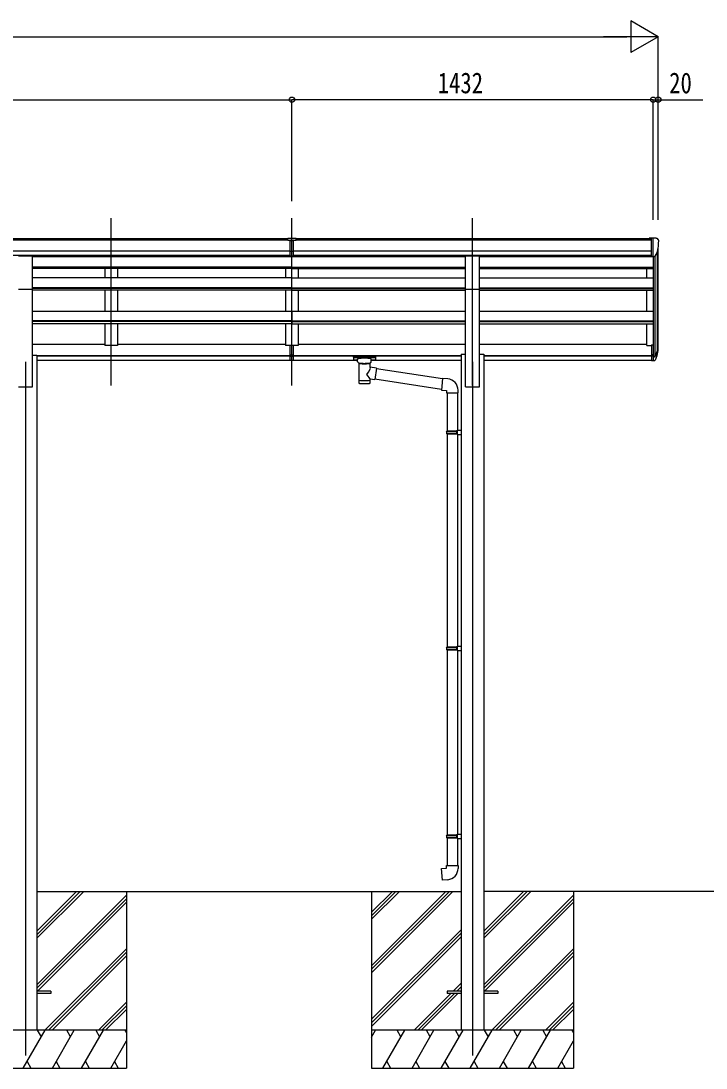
# Model space of a CAD drawing. Units: millimetres, scale not verified. Extents: x -10512 to 10512, y -7425 to 7425.
# Drawn here: x -452 to 2263, y -3841 to 310 of the extents above; entities that cross this region are included whole.
import ezdxf
from ezdxf.enums import TextEntityAlignment as Align

# ---------------------------------------------------------------- set-up
doc = ezdxf.new("R2010")
doc.units = ezdxf.units.MM
doc.header["$LTSCALE"] = 30
for name, color, linetype in [('0-3_YKK_12', 2, 'Continuous'), ('0-4_YKK_13', 4, 'Continuous'), ('0-5_YKK_A1', 4, 'Continuous'), ('0-6_YKK_D', 6, 'Continuous')]:
    doc.layers.add(name, color=color, linetype=linetype)
doc.styles.add('ＭＳ ゴシック', font='')
doc.styles.get('ＭＳ ゴシック').set_extended_font_data('MS Gothic')

msp = doc.modelspace()

# ---------------------------------------------------------------- linework, layer by layer
at = {"layer": '0-3_YKK_12'}
for p, q in [((-94.19, -1134.56), (-94.19, -472.03)), ((621.81, -1134.56), (621.81, -472.03)), ((1337.81, -1134.56), (1337.81, -472.03)), ((-434.19, -1040.76), (-434.19, -3790.76)), ((1337.81, -1040.76), (1337.81, -3790.76))]:
    msp.add_line(p, q, dxfattribs=at)
at = {"layer": '0-4_YKK_13'}
for p, q in [((605.31, -558.63), (605.31, -550.78)), ((605.31, -558.63), (615.31, -558.63)), ((621.81, -559.44), (615.31, -559.05)), ((615.31, -560.63), (628.31, -560.63)), ((628.31, -559.1), (621.81, -559.42)), ((628.31, -622.25), (628.31, -556.98)), ((2047.31, -550.59), (2037.31, -550.68)), ((2037.31, -552.19), (2037.31, -550.68)), ((2047.31, -622.58), (2047.31, -550.59)), ((2065.81, -550.59), (2047.31, -550.59)), ((2053.81, -623.58), (2053.81, -550.59)), ((2065.81, -550.59), (2068.14, -550.73)), ((2068.9, -551.16), (2072.96, -556.97)), ((2075.81, -559.96), (2075.81, -560.59)), ((-461.69, -620.83), (-406.69, -620.83)), ((-406.69, -752.53), (-406.69, -620.83)), ((615.31, -602.15), (621.81, -602.31)), ((615.31, -621.19), (621.81, -621.59)), ((621.81, -602.31), (628.31, -602.15)), ((621.81, -621.59), (628.31, -621.19)), ((1310.31, -620.46), (1365.31, -620.46)), ((1310.31, -752.53), (1310.31, -620.46)), ((1365.31, -752.53), (1365.31, -620.46)), ((2047.31, -622.58), (2053.81, -622.58)), ((2061.43, -621.76), (2070.71, -605.7)), ((2053.81, -623.58), (2059.01, -623.26)), ((-461.69, -752.53), (-406.69, -752.53)), ((1310.31, -752.53), (1365.31, -752.53)), ((615.31, -1013.78), (615.31, -976.28)), ((628.31, -1013.78), (628.31, -976.28)), ((2047.31, -974.07), (2047.31, -1035.13)), ((2047.31, -974.07), (2053.81, -974.07)), ((2053.81, -974.07), (2053.81, -1035.95)), ((615.31, -1013.78), (628.31, -1013.78)), ((615.31, -1036.02), (615.31, -1013.78)), ((615.31, -1019.18), (628.31, -1019.18)), ((615.31, -1034.96), (621.81, -1035.36)), ((621.81, -1035.36), (628.31, -1034.96)), ((628.31, -1036.02), (628.31, -1013.78)), ((865.81, -1022.24), (865.81, -1033)), ((865.81, -1022.44), (865.81, -1023.98)), ((867.81, -1021.58), (950.81, -1021.58)), ((867.81, -1023.76), (950.81, -1023.76)), ((867.81, -1033.67), (882.31, -1033.67)), ((882.31, -1040.48), (882.31, -1030.2)), ((936.31, -1040.48), (936.31, -1030.2)), ((936.31, -1033.67), (950.81, -1033.67)), ((952.81, -1022.24), (952.81, -1033)), ((2047.31, -1012.38), (2053.81, -1012.38)), ((2047.31, -1017.78), (2053.81, -1017.78)), ((2047.31, -1035.13), (2053.81, -1035.13)), ((2053.81, -1018.78), (2058.94, -1018.78)), ((2053.81, -1020.78), (2058.65, -1020.78)), ((2053.81, -1035.95), (2058.65, -1035.95)), ((2060.24, -1018.03), (2069.99, -999.61)), ((2071.41, -1000.11), (2061.25, -1019.28)), ((2068.83, -1016.96), (2061.25, -1034.45)), ((886.41, -1044.98), (886.39, -1125.27)), ((932.21, -1062.55), (932.21, -1044.96)), ((957.43, -1066.46), (932.21, -1062.54)), ((957.43, -1066.46), (950.41, -1111.71)), ((1218.51, -1109.02), (957.12, -1068.47)), ((932.22, -1125.27), (932.21, -1108.64)), ((932.21, -1108.89), (950.41, -1111.71)), ((1214.85, -1150.96), (950.68, -1109.97)), ((1239.53, -1108.84), (1218.69, -1107.02)), ((1280.61, -1164.58), (1280.61, -1153.67)), ((1234.61, -1164.58), (1280.61, -1164.58)), ((1236.61, -1164.58), (1236.61, -1314.82)), ((1278.61, -1164.58), (1278.61, -1312.26)), ((1234.61, -1316.82), (1235.61, -1314.82)), ((1234.61, -1316.82), (1278.61, -1316.82)), ((1234.61, -1316.82), (1234.61, -1324.82)), ((1234.61, -1324.82), (1278.61, -1324.82)), ((1234.61, -1324.82), (1235.61, -1326.82)), ((1235.61, -1314.82), (1278.61, -1314.82)), ((1235.61, -1326.82), (1278.61, -1326.82)), ((1236.61, -1326.82), (1236.61, -2171.01)), ((1274.13, -1316.82), (1273.7, -1314.82)), ((1276.61, -1312.32), (1292.61, -1311.85)), ((1276.61, -1314.32), (1276.61, -1312.32)), ((1276.61, -1314.32), (1278.61, -1314.32)), ((1276.61, -1329.32), (1276.61, -1327.32)), ((1292.61, -1311.85), (1292.61, -1329.79)), ((1276.61, -1329.32), (1292.61, -1329.79)), ((1278.61, -1329.38), (1278.61, -2168.45)), ((1234.61, -2173.01), (1235.61, -2171.01)), ((1234.61, -2173.01), (1278.61, -2173.01)), ((1234.61, -2173.01), (1234.61, -2181.01)), ((1234.61, -2181.01), (1278.61, -2181.01)), ((1234.61, -2181.01), (1235.61, -2183.01)), ((1235.61, -2171.01), (1278.61, -2171.01)), ((1235.61, -2183.01), (1278.61, -2183.01)), ((1236.61, -2183.01), (1236.61, -2916.17)), ((1274.13, -2173.01), (1273.7, -2171.01)), ((1276.61, -2168.51), (1292.61, -2168.04)), ((1276.61, -2170.51), (1276.61, -2168.51)), ((1276.61, -2170.51), (1278.61, -2170.51)), ((1276.61, -2185.51), (1276.61, -2183.51)), ((1276.61, -2185.51), (1292.61, -2185.98)), ((1278.61, -2185.57), (1278.61, -2913.61)), ((1292.61, -2168.04), (1292.61, -2185.98)), ((1234.61, -2918.17), (1235.61, -2916.17)), ((1234.61, -2918.17), (1278.61, -2918.17)), ((1234.61, -2918.17), (1234.61, -2926.17)), ((1234.61, -2926.17), (1278.61, -2926.17)), ((1234.61, -2926.17), (1235.61, -2928.17)), ((1235.61, -2916.17), (1278.61, -2916.17)), ((1235.61, -2928.17), (1278.61, -2928.17)), ((1236.61, -2928.17), (1236.61, -3038.17)), ((1274.13, -2918.17), (1273.7, -2916.17)), ((1276.61, -2913.67), (1292.61, -2913.2)), ((1276.61, -2915.67), (1276.61, -2913.67)), ((1276.61, -2915.67), (1278.61, -2915.67)), ((1276.61, -2930.67), (1276.61, -2928.67)), ((1276.61, -2930.67), (1292.61, -2931.14)), ((1278.61, -2930.73), (1278.61, -3038.17)), ((1292.61, -2913.2), (1292.61, -2931.14)), ((1234.61, -3038.17), (1280.61, -3038.17)), ((1234.61, -3048.17), (1234.61, -3038.17)), ((1280.61, -3038.17), (1280.61, -3049.09)), ((-334.19, -3536.25), (-388.99, -3536.25)), ((-334.19, -3545.25), (-388.99, -3545.25)), ((-334.19, -3536.25), (-334.19, -3545.25)), ((1237.81, -3536.25), (1237.81, -3545.25)), ((1292.61, -3536.25), (1237.81, -3536.25)), ((1292.61, -3545.25), (1237.81, -3545.25)), ((1437.81, -3536.25), (1383.01, -3536.25)), ((1437.81, -3545.25), (1383.01, -3545.25)), ((1437.81, -3536.25), (1437.81, -3545.25))]:
    msp.add_line(p, q, dxfattribs=at)
for points in [[(605.31, -550.78), (623.31, -550.63), (638.31, -550.76)], [(628.31, -622.25), (621.81, -622.65), (615.31, -622.25), (615.31, -556.91)], [(628.31, -558.58), (638.31, -558.49), (638.31, -550.76)], [(628.31, -603.25), (625.05, -603.33), (621.81, -603.41), (618.56, -603.33), (615.31, -603.25)], [(628.31, -1036.02), (621.81, -1036.42), (615.31, -1036.02)], [(865.81, -1022.24), (865.84, -1022.05), (865.93, -1021.91), (866.02, -1021.82), (866.13, -1021.76), (866.25, -1021.71), (866.54, -1021.65), (867.03, -1021.6), (867.57, -1021.58), (867.81, -1021.58)], [(865.81, -1033), (865.84, -1033.2), (865.93, -1033.34), (866.02, -1033.43), (866.13, -1033.49), (866.25, -1033.54), (866.54, -1033.6), (867.03, -1033.64), (867.57, -1033.67), (867.81, -1033.67)], [(950.81, -1021.58), (951.16, -1021.58), (951.69, -1021.61), (952.14, -1021.66), (952.44, -1021.74), (952.61, -1021.84), (952.73, -1021.97), (952.8, -1022.15), (952.81, -1022.24)], [(950.81, -1033.67), (951.16, -1033.66), (951.69, -1033.64), (952.14, -1033.59), (952.44, -1033.51), (952.61, -1033.41), (952.73, -1033.27), (952.8, -1033.09), (952.81, -1033)], [(882.35, -1040.42), (882.32, -1040.77), (882.57, -1041.73), (883.09, -1042.61), (883.89, -1043.45), (885, -1044.25), (886.41, -1044.98)], [(932.21, -1044.96), (932.44, -1044.87), (933.79, -1044.13), (934.91, -1043.29), (935.66, -1042.42), (936.13, -1041.52), (936.3, -1040.64)], [(1218.69, -1107.02), (1214.68, -1152.84), (1234.61, -1154.58), (1234.61, -1164.58)], [(1274.13, -1316.82), (1274.13, -1324.82), (1273.7, -1326.82)], [(1276.61, -1327.32), (1278.61, -1327.32), (1278.61, -1314.32)], [(1274.13, -2173.01), (1274.13, -2181.01), (1273.7, -2183.01)], [(1276.61, -2183.51), (1278.61, -2183.51), (1278.61, -2170.51)], [(1274.13, -2918.17), (1274.13, -2926.17), (1273.7, -2928.17)], [(1276.61, -2928.67), (1278.61, -2928.67), (1278.61, -2915.67)], [(1239.53, -3093.91), (1218.69, -3095.74), (1214.68, -3049.91), (1234.61, -3048.17)]]:
    msp.add_lwpolyline(points, dxfattribs=at)
for centre, radius, start, end in [((2068.08, -551.73), 1, 35, 86.5), ((1873.81, -560.59), 202, 347.09739, 0), ((2072.81, -559.96), 3, 0, 87), ((2058.83, -620.26), 3, 273.5, 330), ((1940.59, -980.89), 133.22, 344.28698, 356.72013), ((1985.86, -973.66), 88.05, 342.78929, 2.77608), ((1985.15, -977.94), 89.07, 345.58812, 5.50424), ((2058.65, -1017.78), 3, 270, 330), ((2058.65, -1032.95), 3, 270, 330), ((2058.94, -1017.28), 1.5, 270, 330), ((1235.61, -1153.67), 45, 0, 85), ((1235.61, -3049.09), 45, 275, 0)]:
    msp.add_arc(centre, radius, start, end, dxfattribs=at)
for centre, major_axis, ratio, start_param, end_param in [((646.38, -560.93), (24.57, -1.51), 0.121868, 3.1422238, 3.1491027), ((867.81, -1023.98), (2, 0), 0.109601, 1.5707963, 3.1415927), ((909.31, -1030.2), (27, 0), 0.122176, 6.2831853, 9.424778), ((950.81, -1023.98), (2, 0), 0.109601, 0, 1.5707963), ((909.32, -1045.43), (-22.91, 0.42), 0.072511, 0.0008029, 1.5715993), ((909.32, -1047.05), (-22.91, 0.42), 0.072511, 0.0008029, 1.5715993), ((909.29, -1045.43), (22.92, 0.42), 0.07247, 4.71158, 6.2823764), ((909.29, -1047.05), (22.92, 0.42), 0.07247, 4.71158, 6.2823764), ((909.31, -1089.09), (-22.81, -26.62), 0.234429, 1.6855472, 3.1268519), ((920.31, -1040.48), (16, 0), 0.361356, 6.2636979, 6.2831853), ((909.31, -1112.83), (22.91, 0), 0.122865, 3.1415927, 6.2831853), ((911.86, -1086.44), (20.32, -22.25), 0.045535, 0.0389954, 1.3075346), ((909.31, -1125.27), (22.92, 0), 0.101955, 3.1415499, 6.2833984)]:
    msp.add_ellipse(centre, major_axis=major_axis, ratio=ratio, start_param=start_param, end_param=end_param, dxfattribs=at)
at = {"layer": '0-5_YKK_A1'}
for p, q in [((-4383.69, -552.19), (605.31, -552.19)), ((-4383.69, -557.54), (605.31, -557.54)), ((638.31, -552.19), (2047.31, -552.19)), ((638.31, -557.54), (2047.31, -557.54)), ((-4383.69, -601.08), (615.31, -601.08)), ((-4383.69, -618.74), (615.31, -618.74)), ((-406.69, -621.12), (615.31, -621.12)), ((-119.19, -621.12), (-119.19, -624.12)), ((-69.19, -621.12), (-69.19, -624.12)), ((596.81, -621.12), (596.81, -624.12)), ((628.31, -601.07), (2047.31, -601.08)), ((628.31, -618.74), (2047.31, -618.74)), ((628.31, -621.12), (1310.31, -621.12)), ((646.81, -621.12), (646.81, -624.12)), ((1365.31, -621.12), (2047.31, -621.12)), ((2028.81, -624.12), (2028.81, -621.12)), ((2069.52, -607.75), (2069.52, -1000.5)), ((2073.81, -977.93), (2073.81, -588.95)), ((-406.69, -624.12), (621.81, -624.12)), ((621.81, -671.44), (621.81, -624.12)), ((621.81, -624.12), (1310.31, -624.12)), ((1365.31, -624.12), (2053.81, -624.12)), ((2053.81, -623.58), (2053.81, -974.07)), ((2059.81, -623.1), (2059.81, -1018.5)), ((621.81, -666.27), (-406.69, -666.27)), ((621.81, -667.67), (-406.69, -667.67)), ((621.81, -671.44), (-406.69, -671.44)), ((-119.19, -671.44), (-119.19, -707.51)), ((-69.19, -671.44), (-69.19, -707.51)), ((596.81, -671.44), (596.81, -707.51)), ((621.81, -666.27), (1310.31, -666.27)), ((621.81, -667.67), (1310.31, -667.67)), ((621.81, -671.44), (1310.31, -671.44)), ((646.81, -671.44), (646.81, -707.51)), ((1365.31, -666.27), (2053.81, -666.27)), ((1365.31, -667.67), (2053.81, -667.67)), ((1365.31, -671.44), (2053.81, -671.44)), ((2028.81, -707.51), (2028.81, -671.36)), ((621.81, -707.51), (-406.69, -707.51)), ((1365.31, -707.51), (2053.81, -707.51)), ((621.81, -748.25), (-406.69, -748.25)), ((621.81, -749.73), (-406.69, -749.73)), ((-406.69, -1140.76), (-406.69, -752.53)), ((621.81, -756.53), (-406.69, -756.53)), ((-119.19, -756.53), (-119.19, -839.88)), ((-69.19, -756.53), (-69.19, -839.88)), ((596.81, -756.53), (596.81, -839.88)), ((621.81, -748.25), (1310.31, -748.25)), ((621.81, -749.73), (1310.31, -749.73)), ((621.81, -756.53), (1310.31, -756.53)), ((646.81, -756.53), (646.81, -839.88)), ((1310.31, -1140.76), (1310.31, -752.53)), ((1365.31, -748.25), (2053.81, -748.25)), ((1365.31, -749.73), (2053.81, -749.73)), ((1365.31, -1140.76), (1365.31, -752.53)), ((1365.31, -756.53), (2053.81, -756.53)), ((2028.81, -839.88), (2028.81, -756.55)), ((-406.69, -839.88), (621.81, -839.88)), ((621.81, -839.88), (621.81, -890.23)), ((621.81, -839.88), (1310.31, -839.88)), ((1365.31, -839.88), (2053.81, -839.88)), ((621.81, -879.09), (-406.69, -879.09)), ((621.81, -880.57), (-406.69, -880.57)), ((621.81, -890.23), (-406.69, -890.23)), ((-119.19, -890.05), (-119.19, -976.3)), ((-69.19, -890.05), (-69.19, -976.3)), ((596.81, -890.05), (596.81, -976.3)), ((621.81, -879.09), (1310.31, -879.09)), ((621.81, -880.57), (1310.31, -880.57)), ((621.81, -890.23), (1310.31, -890.23)), ((646.81, -890.05), (646.81, -976.3)), ((1365.31, -879.09), (2053.81, -879.09)), ((1365.31, -880.57), (2053.81, -880.57)), ((1365.31, -890.23), (2053.81, -890.23)), ((2028.81, -976.3), (2028.81, -890.23)), ((-406.69, -971.48), (-119.19, -971.48)), ((-69.19, -976.28), (-119.19, -976.28)), ((-69.19, -971.48), (596.81, -971.48)), ((646.81, -976.28), (596.81, -976.28)), ((646.81, -971.48), (1310.31, -971.48)), ((1365.31, -971.48), (2028.81, -971.48)), ((2028.81, -976.28), (2047.31, -976.28)), ((-406.69, -1014.38), (-388.99, -1014.38)), ((-388.99, -1014.38), (-388.99, -3690.76)), ((-388.99, -1015.78), (615.31, -1015.78)), ((-388.99, -1017.16), (615.31, -1017.16)), ((-388.99, -1034.34), (615.31, -1034.34)), ((628.31, -1015.78), (1292.61, -1015.78)), ((628.31, -1017.16), (1292.61, -1017.16)), ((628.31, -1034.34), (882.31, -1034.34)), ((936.31, -1034.34), (1292.61, -1034.34)), ((1292.61, -1010.76), (1310.31, -1010.76)), ((1292.61, -1010.76), (1292.61, -3690.76)), ((1365.31, -1010.76), (1383.01, -1010.76)), ((1383.01, -1010.76), (1383.01, -3690.76)), ((1383.01, -1015.78), (2047.31, -1015.78)), ((1383.01, -1017.16), (2047.31, -1017.16)), ((1383.01, -1034.34), (2047.31, -1034.34)), ((-461.69, -1140.76), (-406.69, -1140.76)), ((1310.31, -1140.76), (1365.31, -1140.76)), ((-388.99, -3140.75), (1292.61, -3140.75)), ((-388.99, -3326.38), (-203.36, -3140.75)), ((-388.99, -3312.23), (-217.51, -3140.75)), ((-388.99, -3298.09), (-231.65, -3140.75)), ((-34.19, -3140.75), (-34.19, -3840.74)), ((937.81, -3140.75), (937.81, -3840.74)), ((937.81, -3434.92), (1231.98, -3140.75)), ((937.81, -3449.06), (1246.13, -3140.75)), ((937.81, -3463.21), (1260.27, -3140.75)), ((937.81, -3251.08), (1048.14, -3140.75)), ((937.81, -3236.93), (1033.99, -3140.75)), ((937.81, -3222.79), (1019.85, -3140.75)), ((2515.96, -3140.75), (1383.01, -3140.75)), ((1383.01, -3326.38), (1568.64, -3140.75)), ((1383.01, -3312.23), (1554.49, -3140.75)), ((1383.01, -3298.09), (1540.35, -3140.75)), ((1737.81, -3140.75), (1737.81, -3840.74)), ((-388.99, -3510.22), (-34.19, -3155.42)), ((-388.99, -3524.36), (-34.19, -3169.57)), ((-386.73, -3536.25), (-34.19, -3183.71)), ((1383.01, -3510.22), (1737.81, -3155.42)), ((1383.01, -3524.36), (1737.81, -3169.57)), ((1385.27, -3536.25), (1737.81, -3183.71)), ((937.81, -3647.05), (1292.61, -3292.26)), ((937.81, -3661.2), (1292.61, -3306.4)), ((937.81, -3675.34), (1292.61, -3320.54)), ((-357.39, -3690.74), (-34.19, -3367.56)), ((-343.24, -3690.74), (-34.19, -3381.7)), ((-329.1, -3690.74), (-34.19, -3395.84)), ((1414.61, -3690.74), (1737.81, -3367.56)), ((1428.76, -3690.74), (1737.81, -3381.7)), ((1442.9, -3690.74), (1737.81, -3395.84)), ((1260.75, -3536.25), (1292.61, -3504.39)), ((1274.89, -3536.25), (1292.61, -3518.53)), ((1106.25, -3690.74), (1251.75, -3545.25)), ((1120.39, -3690.74), (1265.89, -3545.25)), ((1134.53, -3690.74), (1280.03, -3545.25)), ((1289.03, -3536.25), (1292.61, -3532.67)), ((-145.25, -3690.74), (-34.19, -3579.69)), ((-131.11, -3690.74), (-34.19, -3593.83)), ((-116.97, -3690.74), (-34.19, -3607.97)), ((1626.75, -3690.74), (1737.81, -3579.69)), ((1640.89, -3690.74), (1737.81, -3593.83)), ((1655.03, -3690.74), (1737.81, -3607.97)), ((-34.19, -3690.74), (-834.19, -3690.74)), ((-443.04, -3840.74), (-356.44, -3690.74)), ((-371.44, -3716.73), (-386.44, -3690.74)), ((-327.57, -3840.74), (-240.97, -3690.74)), ((-255.97, -3716.73), (-270.97, -3690.74)), ((-212.1, -3840.74), (-125.49, -3690.74)), ((-155.5, -3690.74), (-140.5, -3716.73)), ((-40.03, -3690.74), (-34.19, -3700.84)), ((1737.81, -3690.74), (937.81, -3690.74)), ((937.81, -3718.25), (953.68, -3690.74)), ((982.55, -3840.74), (1069.15, -3690.74)), ((1054.15, -3716.73), (1039.15, -3690.74)), ((1098.02, -3840.74), (1184.62, -3690.74)), ((1169.62, -3716.73), (1154.62, -3690.74)), ((1213.49, -3840.74), (1300.09, -3690.74)), ((1285.09, -3716.73), (1270.09, -3690.74)), ((1328.96, -3840.74), (1415.56, -3690.74)), ((1400.56, -3716.73), (1385.56, -3690.74)), ((1444.43, -3840.74), (1531.03, -3690.74)), ((1516.03, -3716.73), (1501.03, -3690.74)), ((1559.9, -3840.74), (1646.51, -3690.74)), ((1616.5, -3690.74), (1631.5, -3716.73)), ((1731.97, -3690.74), (1737.81, -3700.84)), ((-96.63, -3840.74), (-34.19, -3732.61)), ((1675.37, -3840.74), (1737.81, -3732.61)), ((-428.04, -3814.76), (-413.04, -3840.74)), ((-312.57, -3814.76), (-297.57, -3840.74)), ((-197.1, -3814.77), (-182.1, -3840.74)), ((-81.63, -3814.77), (-66.63, -3840.74)), ((997.55, -3814.77), (1012.55, -3840.74)), ((1113.02, -3814.77), (1128.02, -3840.74)), ((1228.49, -3814.76), (1243.49, -3840.74)), ((1343.96, -3814.76), (1358.96, -3840.74)), ((1459.43, -3814.76), (1474.43, -3840.74)), ((1574.9, -3814.77), (1589.9, -3840.74)), ((1690.37, -3814.77), (1705.37, -3840.74)), ((-834.19, -3840.74), (-34.19, -3840.74)), ((937.81, -3840.74), (1737.81, -3840.74))]:
    msp.add_line(p, q, dxfattribs=at)
msp.add_lwpolyline([(621.81, -756.53), (621.81, -707.51), (1310.31, -707.51)], dxfattribs=at)
at = {"layer": '0-6_YKK_D'}
for p, q in [((2073.81, 247.81), (1965.55, 310.31)), ((1965.55, 310.31), (1965.55, 185.31)), ((-4285.19, 247.81), (1948.81, 247.81)), ((2073.81, 247.81), (1857.3, 247.81)), ((2073.81, 247.81), (1965.55, 185.31)), ((2073.81, -472.03), (2073.81, 248.81)), ((-4390.19, -2.19), (621.81, -2.19)), ((621.81, -404.26), (621.81, -1.19)), ((621.81, -404.26), (621.81, -1.19)), ((2053.81, -2.19), (621.81, -2.19)), ((2053.81, -476.61), (2053.81, -1.19)), ((2053.81, -477.61), (2053.81, -1.19)), ((2073.81, -477.61), (2073.81, -1.19))]:
    msp.add_line(p, q, dxfattribs=at)
msp.add_lwpolyline([(2053.81, -2.19), (2073.81, -2.19), (2250.31, -2.19)], dxfattribs=at)
for centre in [(621.81, -2.19), (621.81, -2.19), (2053.81, -2.19), (2053.81, -2.19), (2073.81, -2.19)]:
    msp.add_circle(centre, 10.62, dxfattribs=at)

# ---------------------------------------------------------------- texts
at = {"layer": '0-6_YKK_D', "style": 'ＭＳ ゴシック', "width": 0.8}
for s, p in [('1432', (1199.81, -1.19)), ('20', (2117.31, -1.19))]:
    msp.add_text(s, height=82.48, dxfattribs=at).set_placement(p, align=Align.BOTTOM_LEFT)

doc.saveas('drawing.dxf')
